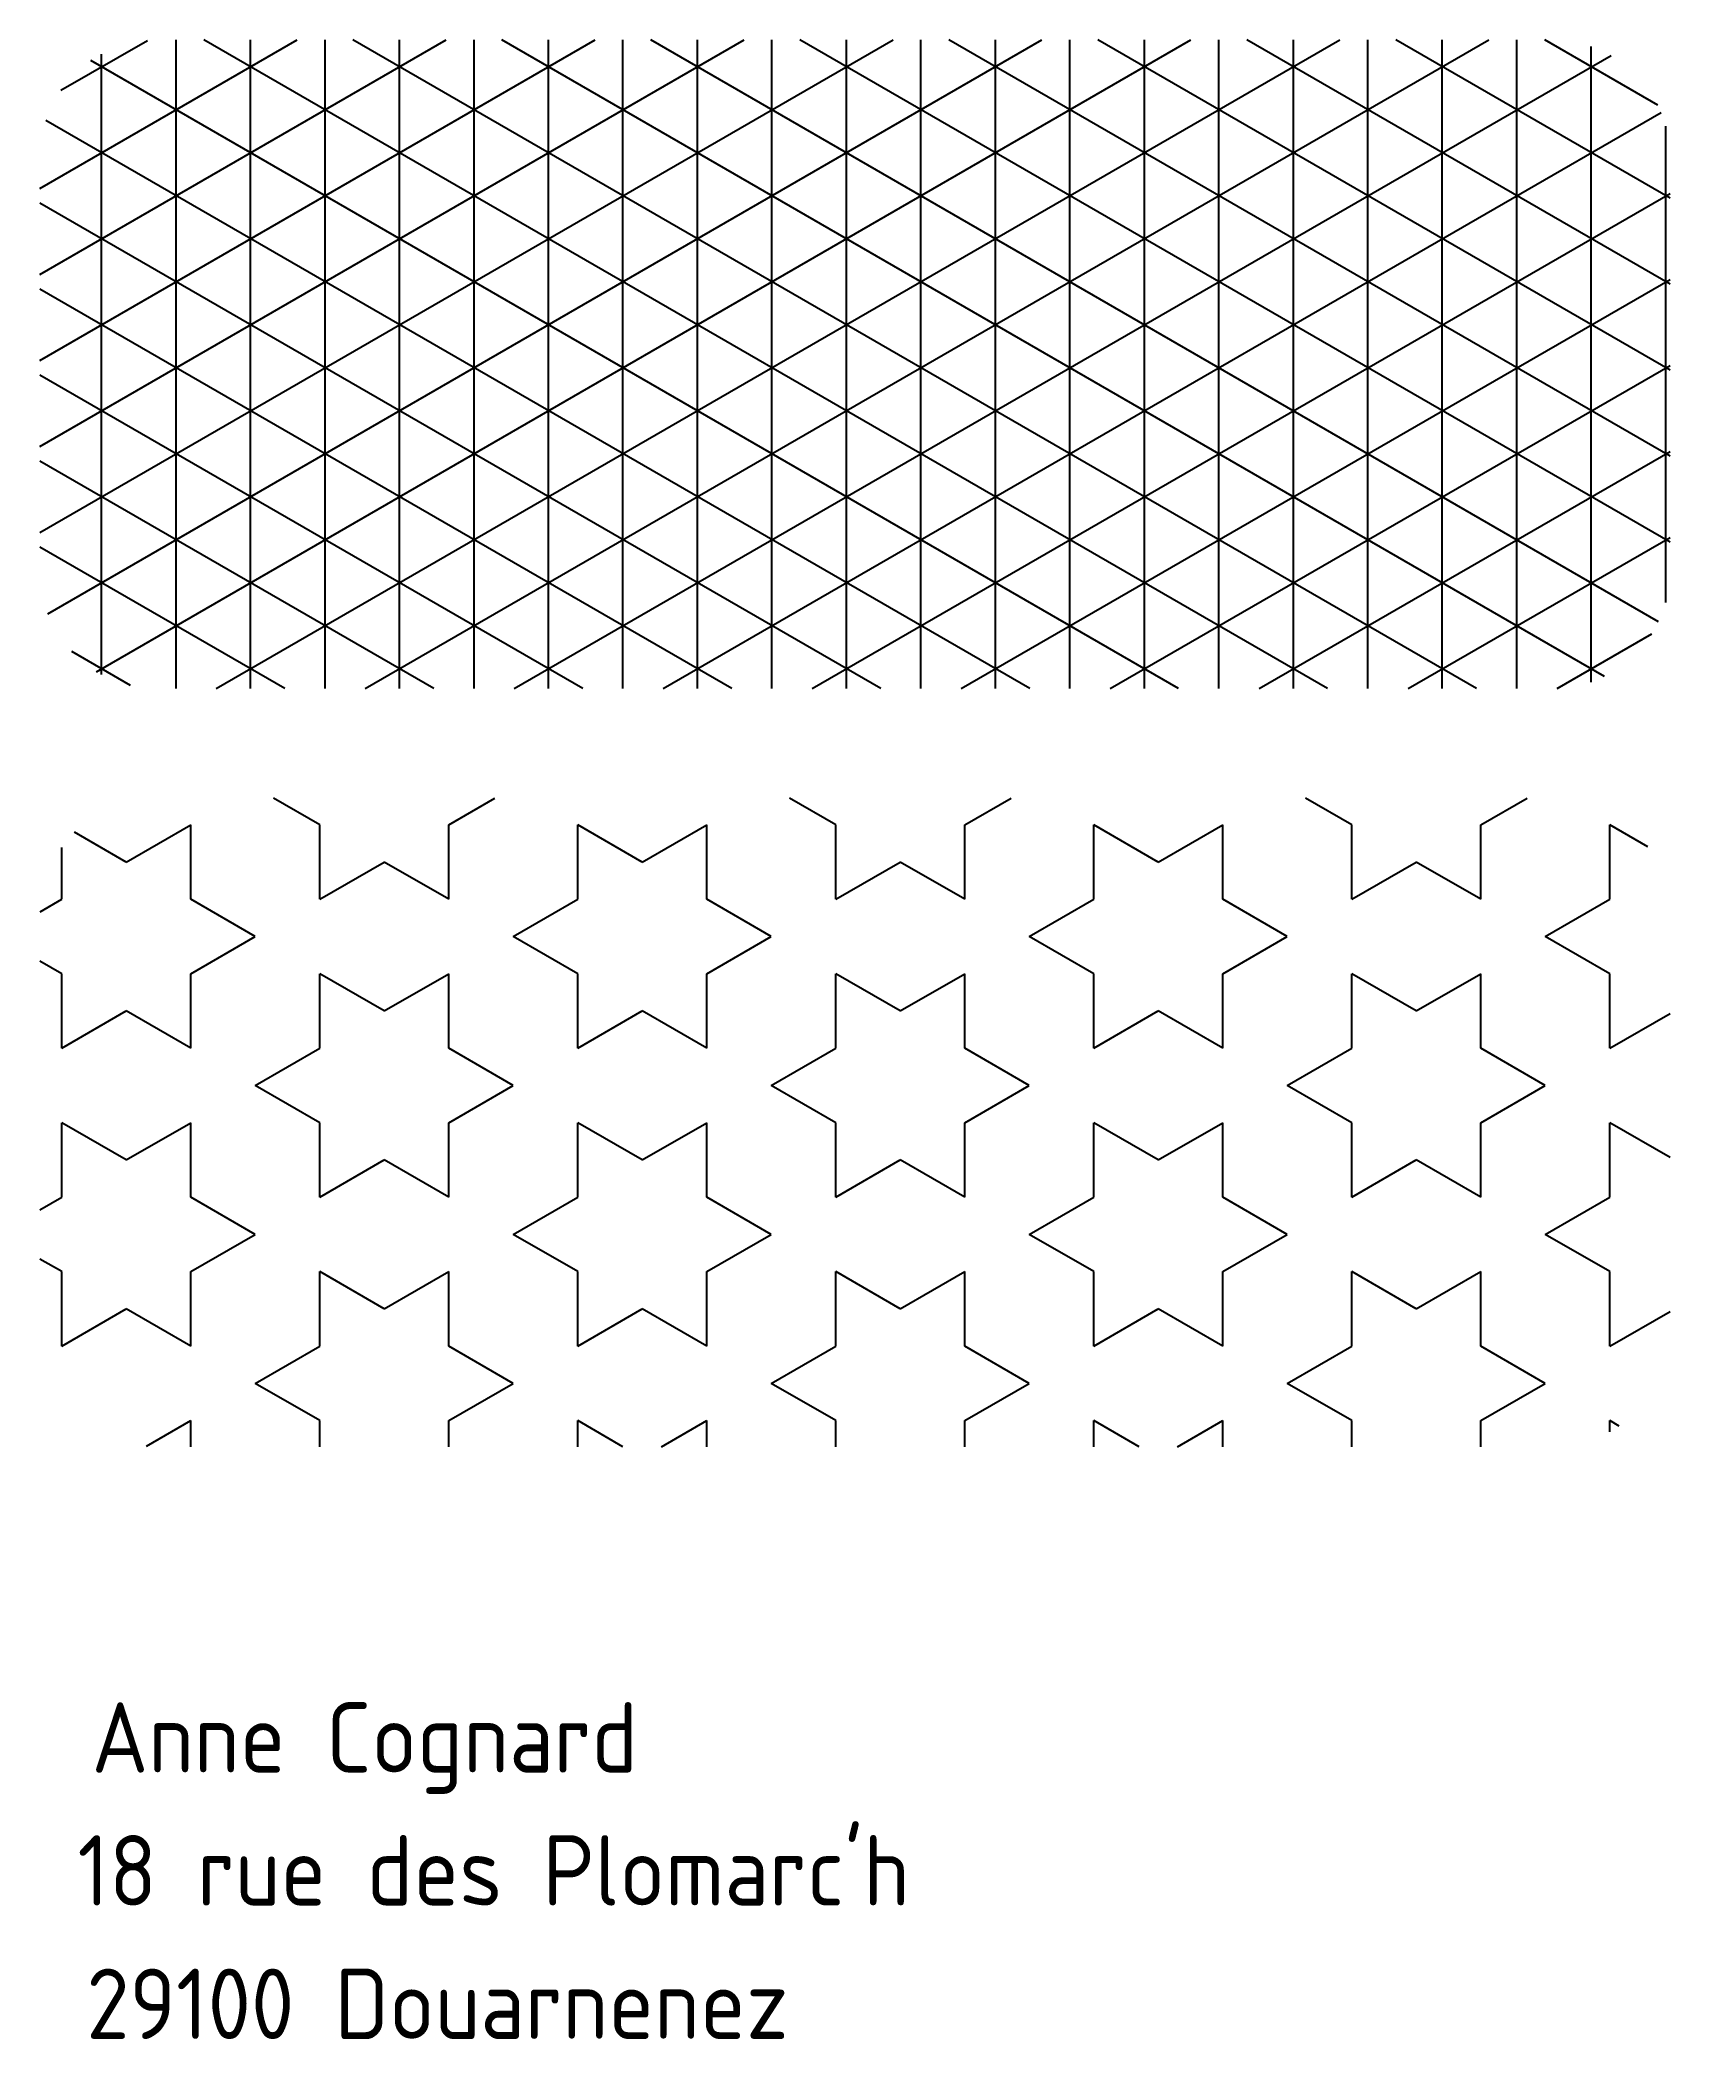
# Model space of a CAD drawing. Header units: millimetres. Extents: x 10.1 to 79.6, y 14.9 to 100.1.
import ezdxf

# ---------------------------------------------------------------- set-up
doc = ezdxf.new("R2010")
doc.units = ezdxf.units.MM
doc.styles.add('MtXpl_isoct_shx', font='isoct.shx')

msp = doc.modelspace()

# ---------------------------------------------------------------- linework, layer by layer
at = {"linetype": 'Continuous'}
for points in [[(10.074, 79.14), (46.435, 100.133)], [(10.074, 82.806), (40.085, 100.133)], [(10.074, 86.472), (33.735, 100.133)], [(10.074, 90.138), (27.385, 100.133)], [(10.074, 93.804), (21.035, 100.133)], [(10.413, 75.669), (52.785, 100.133)], [(10.969, 97.987), (14.654, 100.115)], [(12.488, 73.201), (59.135, 100.133)], [(15.875, 72.48), (15.875, 100.133)], [(64.961, 72.48), (17.065, 100.133)], [(17.589, 72.48), (65.485, 100.133)], [(19.05, 72.48), (19.05, 100.133)], [(22.225, 72.48), (22.225, 100.133)], [(71.311, 72.48), (23.415, 100.133)], [(23.939, 72.48), (71.835, 100.133)], [(25.4, 72.48), (25.4, 100.133)], [(28.575, 72.48), (28.575, 100.133)], [(76.767, 72.996), (29.765, 100.133)], [(31.75, 72.48), (31.75, 100.133)], [(34.925, 72.48), (34.925, 100.133)], [(79.07, 75.332), (36.115, 100.133)], [(38.1, 72.48), (38.1, 100.133)], [(41.275, 72.48), (41.275, 100.133)], [(79.555, 78.719), (42.465, 100.133)], [(44.45, 72.48), (44.45, 100.133)], [(47.625, 72.48), (47.625, 100.133)], [(79.555, 82.385), (48.815, 100.133)], [(50.8, 72.48), (50.8, 100.133)], [(53.975, 72.48), (53.975, 100.133)], [(79.555, 86.051), (55.165, 100.133)], [(57.15, 72.48), (57.15, 100.133)], [(60.325, 72.48), (60.325, 100.133)], [(79.555, 89.717), (61.515, 100.133)], [(63.5, 72.48), (63.5, 100.133)], [(66.675, 72.48), (66.675, 100.133)], [(79.555, 93.383), (67.865, 100.133)], [(69.85, 72.48), (69.85, 100.133)], [(73.025, 72.48), (73.025, 100.133)], [(79.037, 97.349), (74.215, 100.133)], [(76.2, 72.759), (76.2, 99.854)], [(58.611, 72.48), (12.24, 99.252)], [(12.7, 73.08), (12.7, 99.533)], [(30.289, 72.48), (77.04, 99.472)], [(52.261, 72.48), (10.323, 96.693)], [(36.639, 72.48), (79.177, 97.039)], [(79.375, 76.15), (79.375, 96.463)], [(45.911, 72.48), (10.074, 93.171)], [(42.989, 72.48), (79.555, 93.591)], [(39.561, 72.48), (10.074, 89.504)], [(49.339, 72.48), (79.555, 89.925)], [(55.689, 72.48), (79.555, 86.259)], [(33.211, 72.48), (10.074, 85.838)], [(26.861, 72.48), (10.074, 82.172)], [(62.039, 72.48), (79.555, 82.593)], [(20.511, 72.48), (10.074, 78.506)], [(68.389, 72.48), (79.555, 78.927)], [(74.746, 72.484), (78.787, 74.817)], [(13.932, 72.612), (11.429, 74.057)], [(21.997, 66.675), (20.024, 67.814)], [(27.496, 66.675), (29.469, 67.814)], [(43.994, 66.675), (42.021, 67.814)], [(49.493, 66.675), (51.466, 67.814)], [(65.991, 66.675), (64.018, 67.814)], [(71.49, 66.675), (73.463, 67.814)], [(13.748, 65.088), (16.498, 66.675)], [(16.498, 63.5), (16.498, 66.675)], [(21.997, 63.5), (21.997, 66.675)], [(27.496, 63.5), (27.496, 66.675)], [(35.745, 65.088), (32.996, 66.675)], [(32.996, 63.5), (32.996, 66.675)], [(35.745, 65.088), (38.495, 66.675)], [(38.495, 63.5), (38.495, 66.675)], [(43.994, 63.5), (43.994, 66.675)], [(49.493, 63.5), (49.493, 66.675)], [(57.742, 65.088), (54.993, 66.675)], [(54.993, 63.5), (54.993, 66.675)], [(57.742, 65.088), (60.492, 66.675)], [(60.492, 63.5), (60.492, 66.675)], [(65.991, 63.5), (65.991, 66.675)], [(71.49, 63.5), (71.49, 66.675)], [(78.61, 65.739), (76.99, 66.675)], [(76.99, 63.5), (76.99, 66.675)], [(10.999, 63.5), (10.999, 65.711)], [(13.748, 65.088), (11.547, 66.358)], [(21.997, 63.5), (24.747, 65.088)], [(27.496, 63.5), (24.747, 65.088)], [(43.994, 63.5), (46.744, 65.088)], [(49.493, 63.5), (46.744, 65.088)], [(65.991, 63.5), (68.741, 65.088)], [(71.49, 63.5), (68.741, 65.088)], [(10.076, 62.968), (10.999, 63.5)], [(19.247, 61.913), (16.498, 63.5)], [(30.246, 61.913), (32.996, 63.5)], [(41.244, 61.913), (38.495, 63.5)], [(52.243, 61.913), (54.993, 63.5)], [(63.242, 61.913), (60.492, 63.5)], [(74.24, 61.913), (76.99, 63.5)], [(16.498, 60.325), (19.247, 61.913)], [(32.996, 60.325), (30.246, 61.913)], [(38.495, 60.325), (41.244, 61.913)], [(54.993, 60.325), (52.243, 61.913)], [(60.492, 60.325), (63.242, 61.913)], [(76.99, 60.325), (74.24, 61.913)], [(10.999, 60.325), (10.074, 60.859)], [(10.999, 57.15), (10.999, 60.325)], [(16.498, 57.15), (16.498, 60.325)], [(24.747, 58.738), (21.997, 60.325)], [(21.997, 57.15), (21.997, 60.325)], [(24.747, 58.738), (27.496, 60.325)], [(27.496, 57.15), (27.496, 60.325)], [(32.996, 57.15), (32.996, 60.325)], [(38.495, 57.15), (38.495, 60.325)], [(46.744, 58.738), (43.994, 60.325)], [(43.994, 57.15), (43.994, 60.325)], [(46.744, 58.738), (49.493, 60.325)], [(49.493, 57.15), (49.493, 60.325)], [(54.993, 57.15), (54.993, 60.325)], [(60.492, 57.15), (60.492, 60.325)], [(68.741, 58.738), (65.991, 60.325)], [(65.991, 57.15), (65.991, 60.325)], [(68.741, 58.738), (71.49, 60.325)], [(71.49, 57.15), (71.49, 60.325)], [(76.99, 57.15), (76.99, 60.325)], [(10.999, 57.15), (13.748, 58.738)], [(16.498, 57.15), (13.748, 58.738)], [(32.996, 57.15), (35.745, 58.738)], [(38.495, 57.15), (35.745, 58.738)], [(54.993, 57.15), (57.742, 58.738)], [(60.492, 57.15), (57.742, 58.738)], [(76.99, 57.15), (79.555, 58.631)], [(19.247, 55.563), (21.997, 57.15)], [(30.246, 55.563), (27.496, 57.15)], [(41.244, 55.563), (43.994, 57.15)], [(52.243, 55.563), (49.493, 57.15)], [(63.242, 55.563), (65.991, 57.15)], [(74.24, 55.563), (71.49, 57.15)], [(21.997, 53.975), (19.247, 55.563)], [(27.496, 53.975), (30.246, 55.563)], [(43.994, 53.975), (41.244, 55.563)], [(49.493, 53.975), (52.243, 55.563)], [(65.991, 53.975), (63.242, 55.563)], [(71.49, 53.975), (74.24, 55.563)], [(13.748, 52.388), (10.999, 53.975)], [(10.999, 50.8), (10.999, 53.975)], [(13.748, 52.388), (16.498, 53.975)], [(16.498, 50.8), (16.498, 53.975)], [(21.997, 50.8), (21.997, 53.975)], [(27.496, 50.8), (27.496, 53.975)], [(35.745, 52.388), (32.996, 53.975)], [(32.996, 50.8), (32.996, 53.975)], [(35.745, 52.388), (38.495, 53.975)], [(38.495, 50.8), (38.495, 53.975)], [(43.994, 50.8), (43.994, 53.975)], [(49.493, 50.8), (49.493, 53.975)], [(57.742, 52.388), (54.993, 53.975)], [(54.993, 50.8), (54.993, 53.975)], [(57.742, 52.388), (60.492, 53.975)], [(60.492, 50.8), (60.492, 53.975)], [(65.991, 50.8), (65.991, 53.975)], [(71.49, 50.8), (71.49, 53.975)], [(79.555, 52.494), (76.99, 53.975)], [(76.99, 50.8), (76.99, 53.975)], [(21.997, 50.8), (24.747, 52.388)], [(27.496, 50.8), (24.747, 52.388)], [(43.994, 50.8), (46.744, 52.388)], [(49.493, 50.8), (46.744, 52.388)], [(65.991, 50.8), (68.741, 52.388)], [(71.49, 50.8), (68.741, 52.388)], [(10.074, 50.266), (10.999, 50.8)], [(19.247, 49.213), (16.498, 50.8)], [(30.246, 49.213), (32.996, 50.8)], [(41.244, 49.213), (38.495, 50.8)], [(52.243, 49.213), (54.993, 50.8)], [(63.242, 49.213), (60.492, 50.8)], [(74.24, 49.213), (76.99, 50.8)], [(16.498, 47.625), (19.247, 49.213)], [(32.996, 47.625), (30.246, 49.213)], [(38.495, 47.625), (41.244, 49.213)], [(54.993, 47.625), (52.243, 49.213)], [(60.492, 47.625), (63.242, 49.213)], [(76.99, 47.625), (74.24, 49.213)], [(10.999, 47.625), (10.074, 48.159)], [(10.999, 44.45), (10.999, 47.625)], [(16.498, 44.45), (16.498, 47.625)], [(24.747, 46.038), (21.997, 47.625)], [(21.997, 44.45), (21.997, 47.625)], [(24.747, 46.038), (27.496, 47.625)], [(27.496, 44.45), (27.496, 47.625)], [(32.996, 44.45), (32.996, 47.625)], [(38.495, 44.45), (38.495, 47.625)], [(46.744, 46.038), (43.994, 47.625)], [(43.994, 44.45), (43.994, 47.625)], [(46.744, 46.038), (49.493, 47.625)], [(49.493, 44.45), (49.493, 47.625)], [(54.993, 44.45), (54.993, 47.625)], [(60.492, 44.45), (60.492, 47.625)], [(68.741, 46.038), (65.991, 47.625)], [(65.991, 44.45), (65.991, 47.625)], [(68.741, 46.038), (71.49, 47.625)], [(71.49, 44.45), (71.49, 47.625)], [(76.99, 44.45), (76.99, 47.625)], [(10.999, 44.45), (13.748, 46.038)], [(16.498, 44.45), (13.748, 46.038)], [(32.996, 44.45), (35.745, 46.038)], [(38.495, 44.45), (35.745, 46.038)], [(54.993, 44.45), (57.742, 46.038)], [(60.492, 44.45), (57.742, 46.038)], [(76.99, 44.45), (79.555, 45.931)], [(19.247, 42.862), (21.997, 44.45)], [(30.246, 42.862), (27.496, 44.45)], [(41.244, 42.862), (43.994, 44.45)], [(52.243, 42.862), (49.493, 44.45)], [(63.242, 42.862), (65.991, 44.45)], [(74.24, 42.862), (71.49, 44.45)], [(21.997, 41.275), (19.247, 42.862)], [(27.496, 41.275), (30.246, 42.862)], [(43.994, 41.275), (41.244, 42.862)], [(49.493, 41.275), (52.243, 42.862)], [(65.991, 41.275), (63.242, 42.862)], [(71.49, 41.275), (74.24, 42.862)], [(14.607, 40.184), (16.498, 41.275)], [(16.498, 40.162), (16.498, 41.275)], [(21.997, 40.162), (21.997, 41.275)], [(27.496, 40.162), (27.496, 41.275)], [(34.924, 40.162), (32.996, 41.275)], [(32.996, 40.162), (32.996, 41.275)], [(36.567, 40.162), (38.495, 41.275)], [(38.495, 40.162), (38.495, 41.275)], [(43.994, 40.162), (43.994, 41.275)], [(49.493, 40.162), (49.493, 41.275)], [(56.921, 40.162), (54.993, 41.275)], [(54.993, 40.162), (54.993, 41.275)], [(58.564, 40.162), (60.492, 41.275)], [(60.492, 40.162), (60.492, 41.275)], [(65.991, 40.162), (65.991, 41.275)], [(71.49, 40.162), (71.49, 41.275)], [(77.391, 41.043), (76.99, 41.275)], [(76.99, 40.794), (76.99, 41.275)]]:
    msp.add_lwpolyline(points, dxfattribs=at)

# ---------------------------------------------------------------- texts
at = {"style": 'MtXpl_isoct_shx'}
for s, p in [('Anne Cognard', (12.273, 26.265)), ("18 rue des Plomarc'h", (11.673, 20.598)), ('29100 Douarnenez', (12.049, 14.91))]:
    msp.add_text(s, height=3, dxfattribs=at).set_placement(p)

doc.saveas('drawing.dxf')
